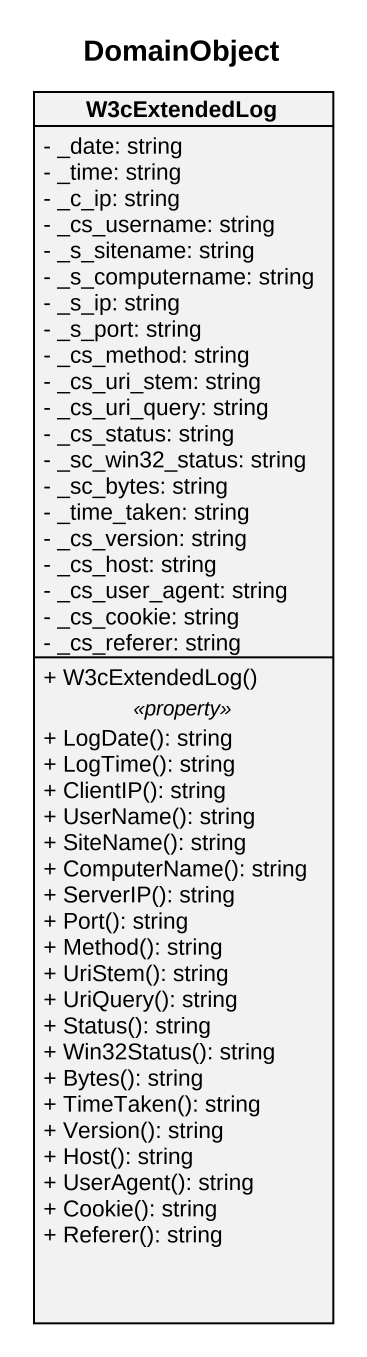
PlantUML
@startuml
title DomainObject
hide circle
hide empty members
skinparam classAttributeIconSize 0
class W3cExtendedLog {
  - _date: string
  - _time: string
  - _c_ip: string
  - _cs_username: string
  - _s_sitename: string
  - _s_computername: string
  - _s_ip: string
  - _s_port: string
  - _cs_method: string
  - _cs_uri_stem: string
  - _cs_uri_query: string
  - _cs_status: string
  - _sc_win32_status: string
  - _sc_bytes: string
  - _time_taken: string
  - _cs_version: string
  - _cs_host: string
  - _cs_user_agent: string
  - _cs_cookie: string
  - _cs_referer: string
  --
  + W3cExtendedLog()
  .. <<property>> ..
  + LogDate(): string
  + LogTime(): string
  + ClientIP(): string
  + UserName(): string
  + SiteName(): string
  + ComputerName(): string
  + ServerIP(): string
  + Port(): string
  + Method(): string
  + UriStem(): string
  + UriQuery(): string
  + Status(): string
  + Win32Status(): string
  + Bytes(): string
  + TimeTaken(): string
  + Version(): string
  + Host(): string
  + UserAgent(): string
  + Cookie(): string
  + Referer(): string
}
@enduml
